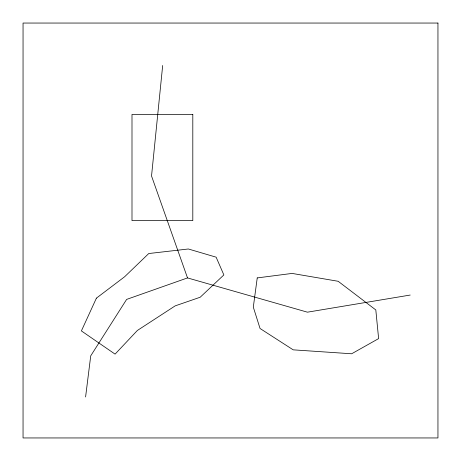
<?xml version="1.0" encoding="UTF-8"?>
<svg xmlns="http://www.w3.org/2000/svg" width="461" height="461" viewBox="0 0 461 461"><rect width="100%" height="100%" fill="white"/><g stroke="black" fill="none" stroke-linecap="round" stroke-linejoin="round"><path stroke-width="0.69" d="M162.675 65.508L151.536 175.998L187.512 277.92L307.424 312.178L410.204 295.052M85.59 396.973L90.725 355.857L126.625 299.408L187.512 277.92M257.238 277.914L253.308 307.135L260.05 328.491L293.208 349.841L351.645 353.777L378.619 338.605L375.813 309.948L338.161 281.285L292.078 273.419L257.238 277.914M96.412 298.14L81.395 330.917L115.077 354.129L137.378 330.462L175.163 305.879L200.195 297.23L223.862 274.929L216.128 257.175L188.359 248.986L148.759 253.533L124.637 276.75L96.412 298.14M437.95 23.05L23.05 23.05L23.05 437.95L437.95 437.95L437.95 23.05M192.807 114.42L131.996 114.42L131.996 220.623L192.807 220.623L192.807 114.42"/></g></svg>
